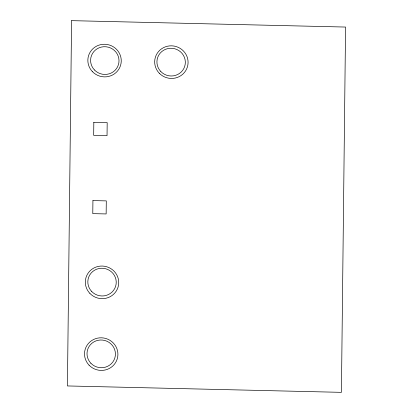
<?xml version="1.0" encoding="UTF-8"?>
<svg xmlns="http://www.w3.org/2000/svg" width="413" height="413" viewBox="0 0 413 413"><rect width="100%" height="100%" fill="white"/><g stroke="black" fill="none" stroke-linecap="round" stroke-linejoin="round"><path stroke-width="0.62" d="M71.583 20.65L67.427 385.943L341.417 392.35L345.573 27.057L71.583 20.65M92.93 200.584L92.78 213.629L106.146 213.939L106.296 200.894L92.93 200.584M93.823 122.305L93.674 135.35L107.039 135.665L107.189 122.62L93.823 122.305M159.237 73.184A16.732 16.288 14.1 0 0 187.388 66.994A16.732 16.288 14.1 0 0 167.508 46.215A16.732 16.288 14.1 0 0 159.237 73.184M89.069 365.159A16.732 16.288 14.1 0 0 117.22 358.969A16.732 16.288 14.1 0 0 97.339 338.19A16.732 16.288 14.1 0 0 89.069 365.159M89.884 293.406A16.732 16.288 14.1 0 0 118.035 287.216A16.732 16.288 14.1 0 0 98.155 266.437A16.732 16.288 14.1 0 0 89.884 293.406M92.409 71.625A16.732 16.288 14.1 0 0 120.56 65.435A16.732 16.288 14.1 0 0 100.679 44.656A16.732 16.288 14.1 0 0 92.409 71.625M94.474 69.978A14.233 13.851 14.1 0 0 118.417 64.712A14.233 13.851 14.1 0 0 101.51 47.041A14.233 13.851 14.1 0 0 94.474 69.978M91.707 291.511A14.233 13.851 14.1 0 0 115.645 286.245A14.233 13.851 14.1 0 0 98.738 268.574A14.233 13.851 14.1 0 0 91.707 291.511M90.886 363.264A14.233 13.851 14.1 0 0 114.829 357.999A14.233 13.851 14.1 0 0 97.922 340.327A14.233 13.851 14.1 0 0 90.886 363.264M160.802 71.526A14.233 13.851 14.1 0 0 184.745 66.261A14.233 13.851 14.1 0 0 167.838 48.589A14.233 13.851 14.1 0 0 160.802 71.526"/></g></svg>
